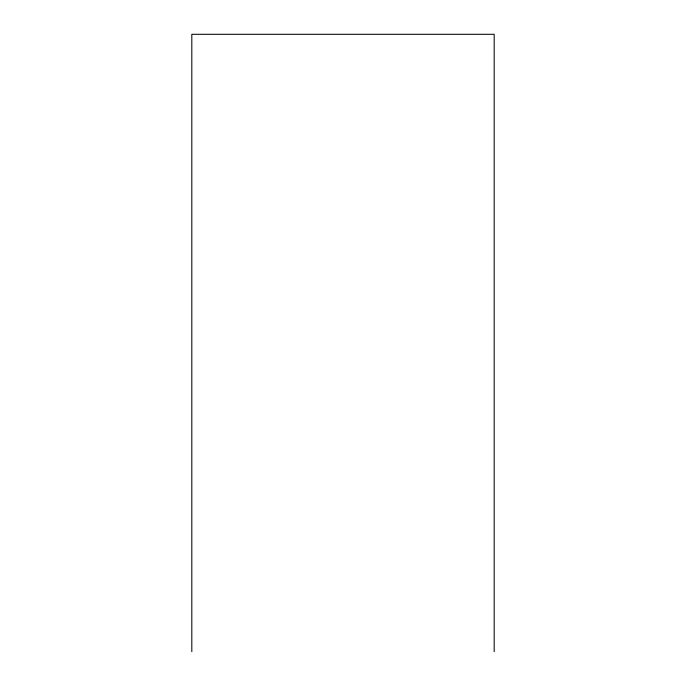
<?xml version="1.0" encoding="UTF-8"?>
<svg xmlns="http://www.w3.org/2000/svg" width="686" height="686" viewBox="0 0 686 686"><rect width="100%" height="100%" fill="white"/><g stroke="black" fill="none" stroke-linecap="round" stroke-linejoin="round"><path stroke-width="1.03" d="M494.186 651.7L494.186 34.3L191.814 34.3L191.814 651.7"/></g></svg>
